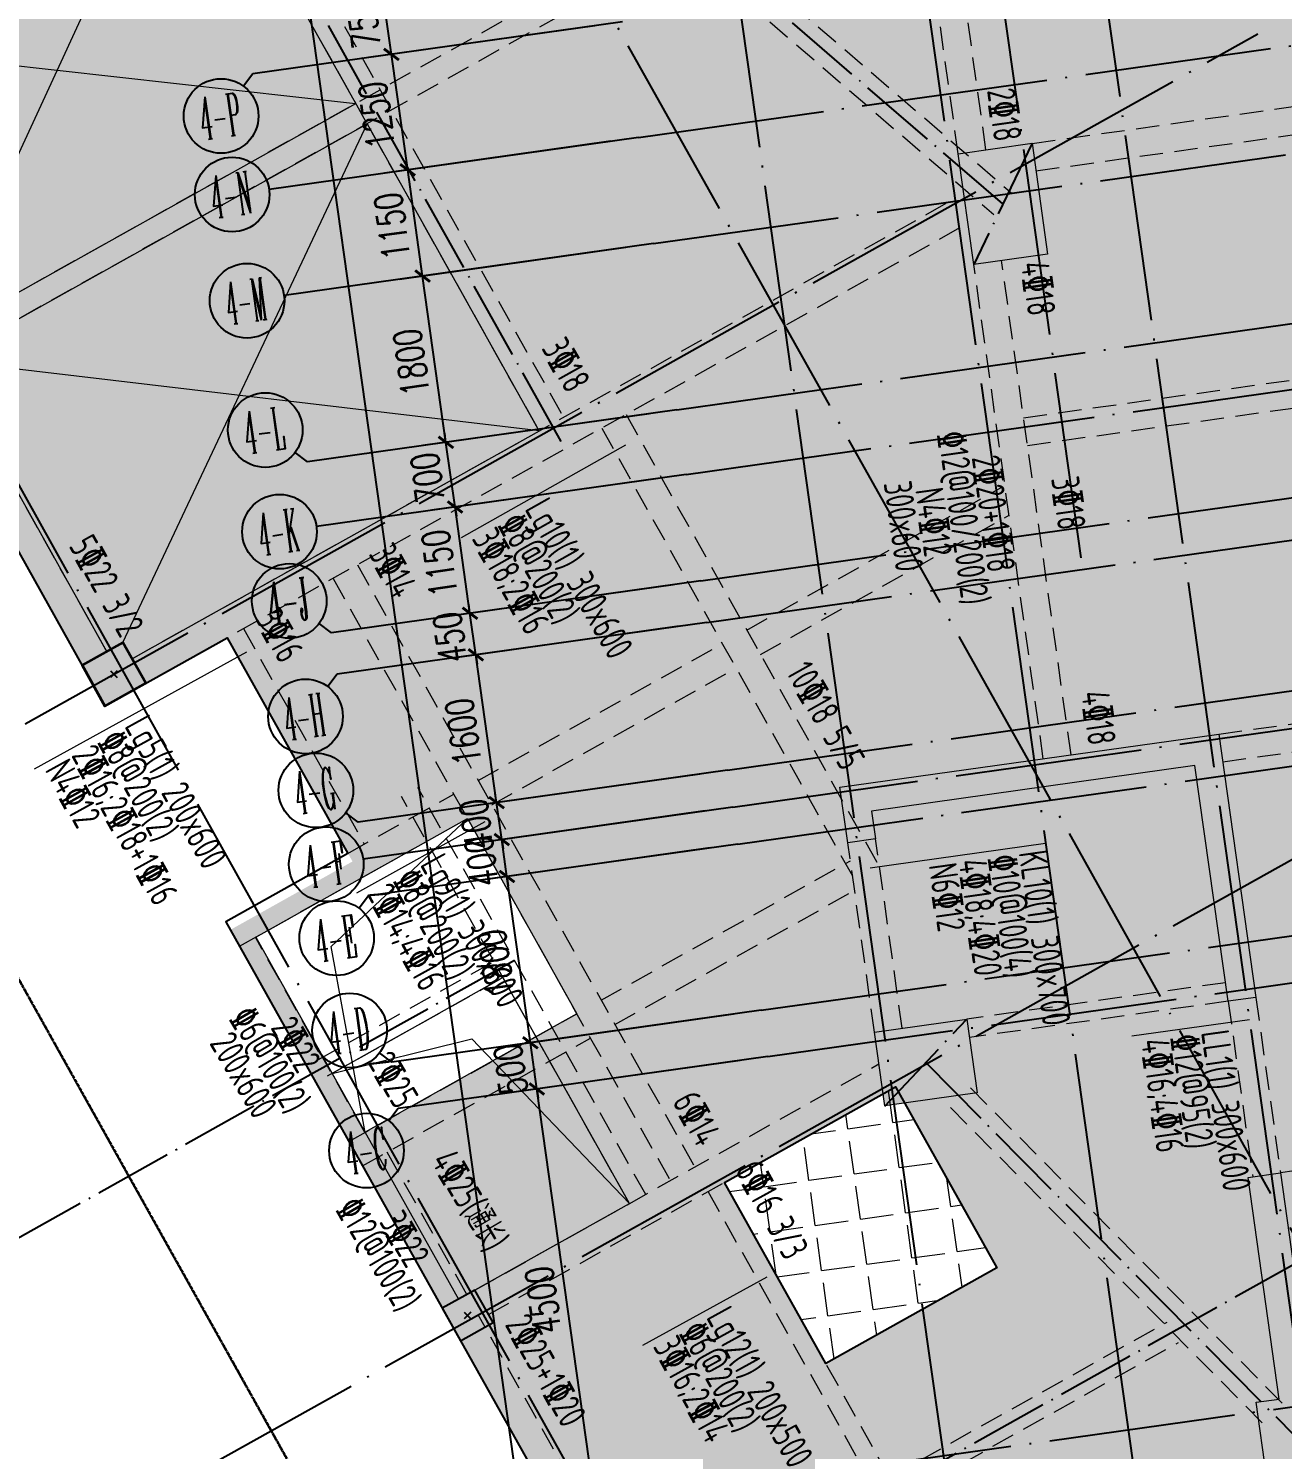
# Model space of a CAD drawing. Header units: millimetres. Extents: x 1089227 to 13101469, y 618865 to 10240562.
# Drawn here: x 3701960 to 3715404, y 4804602 to 4819837 of the extents above; entities that cross this region are included whole.
import ezdxf
from ezdxf.enums import TextEntityAlignment as Align

# ---------------------------------------------------------------- set-up
doc = ezdxf.new("R2010")
doc.units = ezdxf.units.MM
doc.header["$LTSCALE"] = 1000
doc.header["$PDMODE"] = 3
doc.header["$PDSIZE"] = 200
for name, pattern in [('A09-G-CTRL-用地红线+建筑退线_设计区$0$Controlline1', [12.8, 8, -1.6, 1.6, -1.6]), ('DOTE', [2.42, 2, -0.2, 0.02, -0.2]), ('GB_DASHDOT3', [1.0675, 0.84, -0.105, 0.0175, -0.105]), ('HIDDEN', [0.375, 0.25, -0.125])]:
    doc.linetypes.add(name, pattern=pattern)
doc.layers.get('0').update_dxf_attribs({"linetype": 'CONTINUOUS'})
doc.layers.get('Defpoints').update_dxf_attribs({"linetype": 'CONTINUOUS'})
for name, color, linetype, lineweight in [('A09-G-CTRL-用地红线+建筑退线_设计区$0$Z-REDL-CTRL(建筑控制线)', 40, 'CONTINUOUS', 35), ('S-BEAM-DASH', 4, 'HIDDEN', 0), ('S-BEAM-SE-DASH', 3, 'HIDDEN', 0), ('S-COLU', 30, 'CONTINUOUS', 0), ('S-HOLE', 11, 'CONTINUOUS', 0), ('S-SLAB-HATCH', 73, 'CONTINUOUS', 0), ('S-WALL', 31, 'CONTINUOUS', 0), ('梁原位标注', 7, 'CONTINUOUS', 18), ('梁名称编号', 2, 'CONTINUOUS', 18), ('梁标注引线', 2, 'CONTINUOUS', 18), ('梁集中标注', 2, 'CONTINUOUS', 18)]:
    doc.layers.add(name, color=color, linetype=linetype, lineweight=lineweight)
for name, color, linetype in [('AXIS', 3, 'CONTINUOUS'), ('AXIS_TEXT', 7, 'CONTINUOUS'), ('C-H', 8, 'CONTINUOUS'), ('DOTE', 1, 'DOTE'), ('S-COLU-BEAM', 240, 'CONTINUOUS'), ('S-GRID-DE', 11, 'GB_DASHDOT3'), ('单形心', 4, 'CONTINUOUS'), ('辅助', 7, 'CONTINUOUS'), ('降板范围', 7, 'CONTINUOUS')]:
    doc.layers.add(name, color=color, linetype=linetype)
doc.styles.add('_TCH_AXIS', font='COMPLEX', dxfattribs={"bigfont": 'AllInOneBig.shx'})
doc.styles.add('_TCH_DIM_T3', font='SIMPLEX', dxfattribs={"width": 0.705882, "bigfont": 'AllInOneBig.shx'})
doc.styles.add('COMPLEX', font='COMPLEX', dxfattribs={"bigfont": 'AllInOneBig.shx'})
doc.styles.add('Style 1', font='yjkeng.shx', dxfattribs={"width": 0.7, "height": 300, "bigfont": 'yjkchn.shx'})
doc.dimstyles.new('_TCH_ARCH-100', dxfattribs={"dimscale": 100, "dimtxt": 2.975, "dimasz": 1, "dimexe": 2.5, "dimexo": 3, "dimgap": 1, "dimtad": 1, "dimdec": 0, "dimzin": 0, "dimdsep": 46, "dimtxsty": '_TCH_DIM_T3', "dimblk": 'ARCHTICK', "dimcen": 0.09, "dimclrt": 7, "dimazin": 2, "dimtfac": 1, "dimtdec": 0, "dimtix": 1, "dimtmove": 2, "dimatfit": 3, "dimfxl": 0, "dimtolj": 1, "dimtzin": 0, "dimarcsym": 0})

# ---------------------------------------------------------------- blocks, each defined once
blk = doc.blocks.new('0323最综用地红线')
at = {"layer": 'A09-G-CTRL-用地红线+建筑退线_设计区$0$Z-REDL-CTRL(建筑控制线)', "linetype": 'A09-G-CTRL-用地红线+建筑退线_设计区$0$Controlline1', "ltscale": 0.0005, "flags": 128}
blk.add_lwpolyline([(8299567, 3686108), (8326626, 3675265), (8336400, 3687495), (8338983, 3690878), (8341712, 3688883), (8341724, 3688834), (8348492, 3681996), (8336495, 3657264), (8335815, 3655857), (8334921, 3653765), (8334408, 3652495), (8333554, 3650188), (8332762, 3647815), (8332296, 3646270), (8331866, 3644682), (8331460, 3643007), (8331063, 3641145), (8330737, 3639422), (8330293, 3636480), (8330017, 3634043), (8329761, 3630317), (8329732, 3627942), (8329763, 3625708), (8329928, 3622644), (8330113, 3620704), (8330325, 3618642), (8330653, 3615645), (8331572, 3606971), (8333151, 3600656), (8334420, 3595620), (8335099, 3592902), (8332162, 3588340), (8329462, 3587873), (8325135, 3587049), (8322510, 3586515), (8319525, 3585891), (8317926, 3585544), (8316578, 3585249), (8315535, 3585011), (8313300, 3584499), (8310791, 3583894), (8309251, 3583537), (8305740, 3582637), (8303918, 3582156), (8302104, 3581668), (8299703, 3581012), (8297227, 3580315), (8295056, 3579682), (8292998, 3579074), (8290643, 3578358), (8288572, 3577710), (8287591, 3577398), (8286161, 3576940), (8284503, 3576401), (8282624, 3575767), (8281086, 3575247), (8278146, 3574222), (8273894, 3572680), (8272471, 3572149), (8271089, 3571640), (8267888, 3570407), (8264331, 3569000), (8260702, 3567515), (8258549, 3566609), (8254947, 3565066), (8252185, 3563832), (8250834, 3563232), (8249176, 3562470), (8247994, 3561930), (8245505, 3560754), (8242980, 3559544), (8239801, 3558013), (8237959, 3557076), (8235838, 3555996), (8233384, 3554698), (8228450, 3552051), (8226178, 3550787), (8222141, 3548504), (8215629, 3544667), (8213710, 3543497), (8193657, 3531175), (8180322, 3522990), (8166408, 3514440), (8156991, 3508658), (8151138, 3505062), (8142685, 3507267), (8121171, 3545747), (8120724, 3546549), (8120233, 3547383), (8119272, 3548967), (8118108, 3550752), (8117067, 3552244), (8115806, 3553970), (8115672, 3554140), (8146431, 3575790), (8162146, 3587599), (8162295, 3588125), (8199863, 3615253), (8204215, 3618404), (8231584, 3638167), (8260590, 3655826), (8295376, 3680010)], close=True, dxfattribs=at)
blk = doc.blocks.new('_AXISO')
blk.add_circle((0, 0), 0.5)
at = {"layer": 'AXIS_TEXT', "style": 'COMPLEX', "width": 1.041667}
blk.add_attdef('A', text='', height=0.56, dxfattribs=at).set_placement((-0.25, -0.28), (0.25, -0.28), align=Align.FIT)
blk = doc.blocks.new('_ArchTick')
at = {"color": 0, "linetype": 'ByBlock', "const_width": 0.3}
blk.add_lwpolyline([(-0.71, -0.71), (0.71, 0.71)], dxfattribs=at)
blk = doc.blocks.new('*D45')
at = {"layer": 'AXIS', "color": 0, "lineweight": -2, "transparency": 16777216}
for p, q in [((-1568, 35500), (-4818, 35500)), ((-4568, -1000), (-4568, 35500)), ((-1568, -1000), (-4818, -1000))]:
    blk.add_line(p, q, dxfattribs=at)
at = {"layer": 'Defpoints', "color": 0, "transparency": 16777216}
for p in [(-4568, 35500), (-1268, 35500), (-1268, -1000)]:
    blk.add_point(p, dxfattribs=at)
at = {"layer": 'AXIS', "color": 0, "linetype": 'ByBlock', "lineweight": -2, "transparency": 16777216, "xscale": 100, "yscale": 100, "zscale": 100}
for p, rotation in [((-4568, 35500), 90), ((-4568, -1000), 270)]:
    blk.add_blockref('_ArchTick', p, dxfattribs=dict(at, rotation=rotation))
at = {"layer": 'AXIS', "color": 7, "transparency": 16777216, "insert": (-4817, 17250), "char_height": 297.5, "attachment_point": 5, "rotation": 90, "style": '_TCH_DIM_T3'}
blk.add_mtext('\\A1;36500', dxfattribs=at)
blk = doc.blocks.new('*D47')
at = {"layer": 'AXIS', "color": 0, "lineweight": -2, "transparency": 16777216}
for p, q in [((-1568, 4500), (-4018, 4500)), ((-3768, 0), (-3768, 4500)), ((-1568, 0), (-4018, 0))]:
    blk.add_line(p, q, dxfattribs=at)
at = {"layer": 'Defpoints', "color": 0, "transparency": 16777216}
for p in [(-3768, 4500), (-1268, 4500), (-1268, 0)]:
    blk.add_point(p, dxfattribs=at)
at = {"layer": 'AXIS', "color": 0, "linetype": 'ByBlock', "lineweight": -2, "transparency": 16777216, "xscale": 100, "yscale": 100, "zscale": 100}
for p, rotation in [((-3768, 4500), 90), ((-3768, 0), 270)]:
    blk.add_blockref('_ArchTick', p, dxfattribs=dict(at, rotation=rotation))
at = {"layer": 'AXIS', "color": 7, "transparency": 16777216, "insert": (-4017, 2250), "char_height": 297.5, "attachment_point": 5, "rotation": 90, "style": '_TCH_DIM_T3'}
blk.add_mtext('\\A1;4500', dxfattribs=at)
blk = doc.blocks.new('*D48')
at = {"layer": 'AXIS', "color": 0, "lineweight": -2, "transparency": 16777216}
for p, q in [((-3768, 5000), (-3768, 5100)), ((-1568, 5000), (-4018, 5000)), ((-3768, 4500), (-3768, 5000)), ((-1568, 4500), (-4018, 4500)), ((-3768, 4500), (-3768, 4400))]:
    blk.add_line(p, q, dxfattribs=at)
at = {"layer": 'Defpoints', "color": 0, "transparency": 16777216}
for p in [(-3768, 5000), (-1268, 5000), (-1268, 4500)]:
    blk.add_point(p, dxfattribs=at)
at = {"layer": 'AXIS', "color": 0, "linetype": 'ByBlock', "lineweight": -2, "transparency": 16777216, "xscale": 100, "yscale": 100, "zscale": 100}
for p, rotation in [((-3768, 5000), 270), ((-3768, 4500), 90)]:
    blk.add_blockref('_ArchTick', p, dxfattribs=dict(at, rotation=rotation))
at = {"layer": 'AXIS', "color": 7, "transparency": 16777216, "insert": (-4017, 4750), "char_height": 297.5, "attachment_point": 5, "rotation": 90, "style": '_TCH_DIM_T3'}
blk.add_mtext('\\A1;500', dxfattribs=at)
blk = doc.blocks.new('*D49')
at = {"layer": 'AXIS', "color": 0, "lineweight": -2, "transparency": 16777216}
for p, q in [((-1568, 6800), (-4018, 6800)), ((-3768, 5000), (-3768, 6800)), ((-1568, 5000), (-4018, 5000))]:
    blk.add_line(p, q, dxfattribs=at)
at = {"layer": 'Defpoints', "color": 0, "transparency": 16777216}
for p in [(-3768, 6800), (-1268, 6800), (-1268, 5000)]:
    blk.add_point(p, dxfattribs=at)
at = {"layer": 'AXIS', "color": 0, "linetype": 'ByBlock', "lineweight": -2, "transparency": 16777216, "xscale": 100, "yscale": 100, "zscale": 100}
for p, rotation in [((-3768, 6800), 90), ((-3768, 5000), 270)]:
    blk.add_blockref('_ArchTick', p, dxfattribs=dict(at, rotation=rotation))
at = {"layer": 'AXIS', "color": 7, "transparency": 16777216, "insert": (-4017, 5900), "char_height": 297.5, "attachment_point": 5, "rotation": 90, "style": '_TCH_DIM_T3'}
blk.add_mtext('\\A1;1800', dxfattribs=at)
blk = doc.blocks.new('*D50')
at = {"layer": 'AXIS', "color": 0, "lineweight": -2, "transparency": 16777216}
for p, q in [((-1568, 7200), (-4018, 7200)), ((-3768, 7200), (-3768, 7300)), ((-3768, 6800), (-3768, 7200)), ((-1568, 6800), (-4018, 6800)), ((-3768, 6800), (-3768, 6700))]:
    blk.add_line(p, q, dxfattribs=at)
at = {"layer": 'Defpoints', "color": 0, "transparency": 16777216}
for p in [(-3768, 7200), (-1268, 7200), (-1268, 6800)]:
    blk.add_point(p, dxfattribs=at)
at = {"layer": 'AXIS', "color": 0, "linetype": 'ByBlock', "lineweight": -2, "transparency": 16777216, "xscale": 100, "yscale": 100, "zscale": 100}
for p, rotation in [((-3768, 7200), 270), ((-3768, 6800), 90)]:
    blk.add_blockref('_ArchTick', p, dxfattribs=dict(at, rotation=rotation))
at = {"layer": 'AXIS', "color": 7, "transparency": 16777216, "insert": (-4017, 7000), "char_height": 297.5, "attachment_point": 5, "rotation": 90, "style": '_TCH_DIM_T3'}
blk.add_mtext('\\A1;400', dxfattribs=at)
blk = doc.blocks.new('*D51')
at = {"layer": 'AXIS', "color": 0, "lineweight": -2, "transparency": 16777216}
for p, q in [((-3768, 7600), (-3768, 7700)), ((-1568, 7600), (-4018, 7600)), ((-3768, 7200), (-3768, 7600)), ((-1568, 7200), (-4018, 7200)), ((-3768, 7200), (-3768, 7100))]:
    blk.add_line(p, q, dxfattribs=at)
at = {"layer": 'Defpoints', "color": 0, "transparency": 16777216}
for p in [(-3768, 7600), (-1268, 7600), (-1268, 7200)]:
    blk.add_point(p, dxfattribs=at)
at = {"layer": 'AXIS', "color": 0, "linetype": 'ByBlock', "lineweight": -2, "transparency": 16777216, "xscale": 100, "yscale": 100, "zscale": 100}
for p, rotation in [((-3768, 7600), 270), ((-3768, 7200), 90)]:
    blk.add_blockref('_ArchTick', p, dxfattribs=dict(at, rotation=rotation))
at = {"layer": 'AXIS', "color": 7, "transparency": 16777216, "insert": (-4017, 7400), "char_height": 297.5, "attachment_point": 5, "rotation": 90, "style": '_TCH_DIM_T3'}
blk.add_mtext('\\A1;400', dxfattribs=at)
blk = doc.blocks.new('*D52')
at = {"layer": 'AXIS', "color": 0, "lineweight": -2, "transparency": 16777216}
for p, q in [((-1568, 9200), (-4018, 9200)), ((-3768, 7600), (-3768, 9200)), ((-1568, 7600), (-4018, 7600))]:
    blk.add_line(p, q, dxfattribs=at)
at = {"layer": 'Defpoints', "color": 0, "transparency": 16777216}
for p in [(-3768, 9200), (-1268, 9200), (-1268, 7600)]:
    blk.add_point(p, dxfattribs=at)
at = {"layer": 'AXIS', "color": 0, "linetype": 'ByBlock', "lineweight": -2, "transparency": 16777216, "xscale": 100, "yscale": 100, "zscale": 100}
for p, rotation in [((-3768, 9200), 90), ((-3768, 7600), 270)]:
    blk.add_blockref('_ArchTick', p, dxfattribs=dict(at, rotation=rotation))
at = {"layer": 'AXIS', "color": 7, "transparency": 16777216, "insert": (-4017, 8400), "char_height": 297.5, "attachment_point": 5, "rotation": 90, "style": '_TCH_DIM_T3'}
blk.add_mtext('\\A1;1600', dxfattribs=at)
blk = doc.blocks.new('*D53')
at = {"layer": 'AXIS', "color": 0, "lineweight": -2, "transparency": 16777216}
for p, q in [((-1568, 9650), (-4018, 9650)), ((-3768, 9650), (-3768, 9750)), ((-3768, 9200), (-3768, 9650)), ((-1568, 9200), (-4018, 9200)), ((-3768, 9200), (-3768, 9100))]:
    blk.add_line(p, q, dxfattribs=at)
at = {"layer": 'Defpoints', "color": 0, "transparency": 16777216}
for p in [(-3768, 9650), (-1268, 9650), (-1268, 9200)]:
    blk.add_point(p, dxfattribs=at)
at = {"layer": 'AXIS', "color": 0, "linetype": 'ByBlock', "lineweight": -2, "transparency": 16777216, "xscale": 100, "yscale": 100, "zscale": 100}
for p, rotation in [((-3768, 9650), 270), ((-3768, 9200), 90)]:
    blk.add_blockref('_ArchTick', p, dxfattribs=dict(at, rotation=rotation))
at = {"layer": 'AXIS', "color": 7, "transparency": 16777216, "insert": (-4017, 9425), "char_height": 297.5, "attachment_point": 5, "rotation": 90, "style": '_TCH_DIM_T3'}
blk.add_mtext('\\A1;450', dxfattribs=at)
blk = doc.blocks.new('*D54')
at = {"layer": 'AXIS', "color": 0, "lineweight": -2, "transparency": 16777216}
for p, q in [((-1568, 10800), (-4018, 10800)), ((-3768, 9650), (-3768, 10800)), ((-1568, 9650), (-4018, 9650))]:
    blk.add_line(p, q, dxfattribs=at)
at = {"layer": 'Defpoints', "color": 0, "transparency": 16777216}
for p in [(-3768, 10800), (-1268, 10800), (-1268, 9650)]:
    blk.add_point(p, dxfattribs=at)
at = {"layer": 'AXIS', "color": 0, "linetype": 'ByBlock', "lineweight": -2, "transparency": 16777216, "xscale": 100, "yscale": 100, "zscale": 100}
for p, rotation in [((-3768, 10800), 90), ((-3768, 9650), 270)]:
    blk.add_blockref('_ArchTick', p, dxfattribs=dict(at, rotation=rotation))
at = {"layer": 'AXIS', "color": 7, "transparency": 16777216, "insert": (-4017, 10225), "char_height": 297.5, "attachment_point": 5, "rotation": 90, "style": '_TCH_DIM_T3'}
blk.add_mtext('\\A1;1150', dxfattribs=at)
blk = doc.blocks.new('*D55')
at = {"layer": 'AXIS', "color": 0, "lineweight": -2, "transparency": 16777216}
for p, q in [((-3768, 11500), (-3768, 11600)), ((-1568, 11500), (-4018, 11500)), ((-3768, 10800), (-3768, 11500)), ((-1568, 10800), (-4018, 10800)), ((-3768, 10800), (-3768, 10700))]:
    blk.add_line(p, q, dxfattribs=at)
at = {"layer": 'Defpoints', "color": 0, "transparency": 16777216}
for p in [(-3768, 11500), (-1268, 11500), (-1268, 10800)]:
    blk.add_point(p, dxfattribs=at)
at = {"layer": 'AXIS', "color": 0, "linetype": 'ByBlock', "lineweight": -2, "transparency": 16777216, "xscale": 100, "yscale": 100, "zscale": 100}
for p, rotation in [((-3768, 11500), 270), ((-3768, 10800), 90)]:
    blk.add_blockref('_ArchTick', p, dxfattribs=dict(at, rotation=rotation))
at = {"layer": 'AXIS', "color": 7, "transparency": 16777216, "insert": (-4017, 11150), "char_height": 297.5, "attachment_point": 5, "rotation": 90, "style": '_TCH_DIM_T3'}
blk.add_mtext('\\A1;700', dxfattribs=at)
blk = doc.blocks.new('*D56')
at = {"layer": 'AXIS', "color": 0, "lineweight": -2, "transparency": 16777216}
for p, q in [((-1568, 13300), (-4018, 13300)), ((-3768, 11500), (-3768, 13300)), ((-1568, 11500), (-4018, 11500))]:
    blk.add_line(p, q, dxfattribs=at)
at = {"layer": 'Defpoints', "color": 0, "transparency": 16777216}
for p in [(-3768, 13300), (-1268, 13300), (-1268, 11500)]:
    blk.add_point(p, dxfattribs=at)
at = {"layer": 'AXIS', "color": 0, "linetype": 'ByBlock', "lineweight": -2, "transparency": 16777216, "xscale": 100, "yscale": 100, "zscale": 100}
for p, rotation in [((-3768, 13300), 90), ((-3768, 11500), 270)]:
    blk.add_blockref('_ArchTick', p, dxfattribs=dict(at, rotation=rotation))
at = {"layer": 'AXIS', "color": 7, "transparency": 16777216, "insert": (-4017, 12400), "char_height": 297.5, "attachment_point": 5, "rotation": 90, "style": '_TCH_DIM_T3'}
blk.add_mtext('\\A1;1800', dxfattribs=at)
blk = doc.blocks.new('*D57')
at = {"layer": 'AXIS', "color": 0, "lineweight": -2, "transparency": 16777216}
for p, q in [((-1568, 14450), (-4018, 14450)), ((-3768, 13300), (-3768, 14450)), ((-1568, 13300), (-4018, 13300))]:
    blk.add_line(p, q, dxfattribs=at)
at = {"layer": 'Defpoints', "color": 0, "transparency": 16777216}
for p in [(-3768, 14450), (-1268, 14450), (-1268, 13300)]:
    blk.add_point(p, dxfattribs=at)
at = {"layer": 'AXIS', "color": 0, "linetype": 'ByBlock', "lineweight": -2, "transparency": 16777216, "xscale": 100, "yscale": 100, "zscale": 100}
for p, rotation in [((-3768, 14450), 90), ((-3768, 13300), 270)]:
    blk.add_blockref('_ArchTick', p, dxfattribs=dict(at, rotation=rotation))
at = {"layer": 'AXIS', "color": 7, "transparency": 16777216, "insert": (-4017, 13875), "char_height": 297.5, "attachment_point": 5, "rotation": 90, "style": '_TCH_DIM_T3'}
blk.add_mtext('\\A1;1150', dxfattribs=at)
blk = doc.blocks.new('*D58')
at = {"layer": 'AXIS', "color": 0, "lineweight": -2, "transparency": 16777216}
for p, q in [((-1568, 15700), (-4018, 15700)), ((-3768, 14450), (-3768, 15700)), ((-1568, 14450), (-4018, 14450))]:
    blk.add_line(p, q, dxfattribs=at)
at = {"layer": 'Defpoints', "color": 0, "transparency": 16777216}
for p in [(-3768, 15700), (-1268, 15700), (-1268, 14450)]:
    blk.add_point(p, dxfattribs=at)
at = {"layer": 'AXIS', "color": 0, "linetype": 'ByBlock', "lineweight": -2, "transparency": 16777216, "xscale": 100, "yscale": 100, "zscale": 100}
for p, rotation in [((-3768, 15700), 90), ((-3768, 14450), 270)]:
    blk.add_blockref('_ArchTick', p, dxfattribs=dict(at, rotation=rotation))
at = {"layer": 'AXIS', "color": 7, "transparency": 16777216, "insert": (-4017, 15075), "char_height": 297.5, "attachment_point": 5, "rotation": 90, "style": '_TCH_DIM_T3'}
blk.add_mtext('\\A1;1250', dxfattribs=at)
blk = doc.blocks.new('*D59')
at = {"layer": 'AXIS', "color": 0, "lineweight": -2, "transparency": 16777216}
for p, q in [((-1568, 16450), (-4018, 16450)), ((-3768, 15700), (-3768, 16450)), ((-1568, 15700), (-4018, 15700))]:
    blk.add_line(p, q, dxfattribs=at)
at = {"layer": 'Defpoints', "color": 0, "transparency": 16777216}
for p in [(-3768, 16450), (-1268, 16450), (-1268, 15700)]:
    blk.add_point(p, dxfattribs=at)
at = {"layer": 'AXIS', "color": 0, "linetype": 'ByBlock', "lineweight": -2, "transparency": 16777216, "xscale": 100, "yscale": 100, "zscale": 100}
for p, rotation in [((-3768, 16450), 90), ((-3768, 15700), 270)]:
    blk.add_blockref('_ArchTick', p, dxfattribs=dict(at, rotation=rotation))
at = {"layer": 'AXIS', "color": 7, "transparency": 16777216, "insert": (-4017, 16075), "char_height": 297.5, "attachment_point": 5, "rotation": 90, "style": '_TCH_DIM_T3'}
blk.add_mtext('\\A1;750', dxfattribs=at)
blk = doc.blocks.new('裙房轴网260428')
at = {"layer": 'DOTE', "color": 16, "linetype": 'DOTE'}
for p, q in [((-209975.5, 19777.9), (-170146.2, -51357.7)), ((-216955.8, 15869.5), (-177126.5, -55266.1)), ((-208584.6, -16378), (-189037.2, -5433.3)), ((-204725.1, -23271), (-185177.7, -12326.4))]:
    blk.add_line(p, q, dxfattribs=at)
blk = doc.blocks.new('QZ-TL-0808')
at = {"layer": 'C-H'}
for points in [[(-152316, -102482), (-151524, -102370), (-151357, -103559), (-152149, -103670)], [(-153499, -109868), (-153583, -109274), (-149523, -108703), (-149126, -111526), (-149423, -111567), (-149778, -109042), (-153244, -109529), (-153202, -109826)], [(-153214, -111898), (-152224, -111759), (-152112, -112551), (-153103, -112690)], [(-149011, -116660), (-149122, -115867), (-148874, -115833), (-149208, -113456), (-148862, -113407), (-148416, -116576)]]:
    blk.add_hatch(color=256, dxfattribs=at).paths.add_polyline_path(points)
at = {"layer": 'S-WALL'}
for points in [[(-152316, -102482), (-151524, -102370), (-151357, -103559), (-152149, -103670)], [(-153214, -111898), (-152224, -111759), (-152112, -112551), (-153103, -112690)]]:
    blk.add_lwpolyline(points, close=True, dxfattribs=at)
for points in [[(-153499, -109868), (-153583, -109274), (-149523, -108703), (-149126, -111526), (-149423, -111567), (-149778, -109042), (-153244, -109529), (-153202, -109826), (-153499, -109868)], [(-149011, -116660), (-149122, -115867), (-148874, -115833), (-149208, -113456), (-148862, -113407), (-148416, -116576), (-149011, -116660)]]:
    blk.add_lwpolyline(points, dxfattribs=at)
blk = doc.blocks.new('BANWANG_XINGXIN')
at = {"color": 0}
for points in [[(0.71, 0.71), (-0.71, -0.71)], [(-0.71, 0.71), (0.71, -0.71)]]:
    blk.add_lwpolyline(points, dxfattribs=at)
blk = doc.blocks.new('1F柱网-0808')
at = {"layer": 'S-COLU', "lineweight": 35}
blk.add_lwpolyline([(-16390, 40735), (-16826, 40491), (-16582, 40054), (-16145, 40299)], close=True, dxfattribs=at)
at = {"layer": 'S-COLU-BEAM'}
blk.add_lwpolyline([(-12618, 33793), (-12967, 33598), (-12771, 33249), (-12422, 33444)], close=True, dxfattribs=at)
blk.add_blockref('QZ-TL-0808', (144880, 148457))
at = {"layer": '单形心', "xscale": 50, "yscale": 50, "zscale": 50}
for p in [(-16486, 40395), (-12694, 33521)]:
    blk.add_blockref('BANWANG_XINGXIN', p, dxfattribs=at)
blk = doc.blocks.new('2FJGBZ')
at = {"layer": 'C-H'}
h = blk.add_hatch(color=256, dxfattribs=at)
h.dxf.hatch_style = 1
h.paths.add_polyline_path([(-16825, 40492), (-16389, 40734), (-16143, 40299), (-16582, 40054)])
h = blk.add_hatch(color=256, dxfattribs=at)
h.dxf.hatch_style = 1
h.paths.add_polyline_path([(-12965, 33598), (-12617, 33792), (-12420, 33445), (-12770, 33249)])
at = {"layer": 'S-SLAB-HATCH'}
h = blk.add_hatch(dxfattribs=at)
h.set_pattern_fill('松散材料', color=256, scale=200, angle=8)
h.set_pattern_definition([(8.0000004, (-5457252.86, 1932872.46), (133.485347, 397.445483), [0, -375])])
h.paths.add_polyline_path([(-9941, 34947), (-8108, 35973), (-7021, 34031), (-8854, 33005)], flags=16)
h.paths.add_polyline_path([(-5324, 26702), (-3492, 27727), (-2393, 25764), (-4225, 24738)], flags=16)
h.paths.add_polyline_path([(-593, 32496), (-676, 33091), (-924, 33056), (-1230, 35235), (701, 35506), (1091, 32733)], flags=16)
h.paths.add_polyline_path([(9248, 37919), (14299, 38629), (14772, 35262), (9722, 34554)], flags=16)
h.paths.add_polyline_path([(-685, 57224), (-2616, 56953), (-2950, 59330), (-1019, 59601)], flags=17)
h.paths.add_polyline_path([(-1646, 64057), (-2933, 63876), (-3114, 65163), (-1827, 65344)], flags=16)
h.paths.add_polyline_path([(-24126, 53937), (-21332, 55501), (-20160, 53408), (-22952, 51844)], flags=16)
edge = h.paths.add_edge_path()
edge.add_line((8274, 69995), (8191, 70590))
edge.add_line((8191, 70590), (3804, 69973))
edge.add_line((3804, 69973), (2121, 81951))
edge.add_line((2121, 81951), (-4347, 81042))
edge.add_line((-4347, 81042), (-6158, 83583))
edge.add_line((-6158, 83583), (-29732, 67073))
edge.add_line((-29732, 67073), (-29727, 67065))
edge.add_arc((-27730, 64687), 3105, 130.0192, 209.2114)
edge.add_line((-30440, 63171), (-28906, 60430))
edge.add_line((-28906, 60430), (-28209, 60820))
edge.add_line((-28209, 60820), (-23030, 51571))
edge.add_line((-23030, 51571), (-21720, 52305))
edge.add_line((-21720, 52305), (-19375, 48117))
edge.add_line((-19375, 48117), (-20683, 47384))
edge.add_line((-20683, 47384), (-16580, 40054))
edge.add_line((-16580, 40054), (-15271, 40787))
edge.add_line((-15271, 40787), (-13928, 38388))
edge.add_line((-13928, 38388), (-15237, 37655))
edge.add_line((-15237, 37655), (-7004, 22953))
edge.add_line((-7004, 22953), (-2295, 25590))
edge.add_line((-2295, 25590), (192, 21150))
edge.add_line((192, 21150), (9708, 26465))
edge.add_line((9708, 26465), (9462, 26902))
edge.add_line((9462, 26902), (13922, 29398))
edge.add_line((13922, 29398), (14261, 29587))
edge.add_line((14261, 29587), (12238, 32884))
edge.add_line((12238, 32884), (12186, 33190))
edge.add_line((12186, 33190), (11986, 34618))
edge.add_line((11986, 34618), (14806, 35014))
edge.add_line((14806, 35014), (14841, 34766))
edge.add_line((14841, 34766), (15435, 34850))
edge.add_line((15435, 34850), (15296, 35840))
edge.add_line((15296, 35840), (15049, 35805))
edge.add_line((15049, 35805), (14786, 37687))
edge.add_line((14786, 37687), (14735, 37681))
edge.add_line((14735, 37681), (14054, 42533))
edge.add_line((14054, 42533), (15292, 42708))
edge.add_line((15292, 42708), (15390, 42014))
edge.add_line((15390, 42014), (15786, 42070))
edge.add_line((15786, 42070), (15647, 43059))
edge.add_line((15647, 43059), (14012, 42829))
edge.add_line((14012, 42829), (13886, 43721))
edge.add_line((13886, 43721), (13985, 43736))
edge.add_line((13985, 43736), (13889, 44429))
edge.add_line((13889, 44429), (5471, 43245))
edge.add_line((5471, 43245), (5422, 43593))
edge.add_line((5422, 43593), (2748, 43216))
edge.add_line((2748, 43216), (1399, 52821))
edge.add_line((1399, 52821), (1744, 52870))
edge.add_line((1744, 52870), (1737, 52919))
edge.add_line((1737, 52919), (2332, 53003))
edge.add_line((2332, 53003), (2338, 52953))
edge.add_line((2338, 52953), (3676, 53141))
edge.add_line((3676, 53141), (3627, 53490))
edge.add_line((3627, 53490), (2735, 53363))
edge.add_line((2735, 53363), (2179, 57324))
edge.add_line((2179, 57324), (-346, 56969))
edge.add_line((-346, 56969), (-388, 57266))
edge.add_line((-388, 57266), (-685, 57224))
edge.add_line((-685, 57224), (-1450, 62671))
edge.add_line((-1450, 62671), (-1154, 62713))
edge.add_line((-1154, 62713), (-1975, 68555))
edge.add_line((-1975, 68555), (8274, 69995))
h.paths.add_polyline_path([(-14963, 37579), (-12696, 38848), (-11523, 36754), (-13791, 35485)], flags=16)
h = blk.add_hatch(dxfattribs=at)
h.set_pattern_fill('ANGLE', color=256, scale=70, angle=8)
h.set_pattern_definition([(8.0000004, (-7272583.1, -5076572.44), (-68.04869, 484.191572), [355.6, -133.35]), (98.0000004, (-7272583.1, -5076572.44), (-484.191572, -68.04869), [355.6, -133.35])])
h.paths.add_polyline_path([(-9941, 34947), (-8108, 35973), (-7021, 34031), (-8854, 33005)])
at = {"layer": 'S-BEAM-DASH'}
for p, q in [((-13200, 51005), (-6858, 45550)), ((-13435, 50811), (-7053, 45323)), ((-15478, 49956), (-11667, 43149)), ((-15739, 49809), (-11928, 43002)), ((-18431, 43975), (-10583, 48369)), ((-10397, 48187), (-18309, 43757)), ((-7435, 45975), (-7741, 48154)), ((-7138, 46017), (-7444, 48196)), ((-16580, 40054), (-20685, 47384)), ((-20178, 47095), (-16563, 40638)), ((-6643, 46086), (-2383, 46686)), ((-6602, 45791), (-2342, 46389)), ((-16291, 40562), (-7477, 45492)), ((-16144, 40300), (-7331, 45231)), ((-6226, 39531), (-6971, 44829)), ((-6523, 39489), (-7268, 44787)), ((-6734, 43145), (-2378, 43758)), ((-6692, 42848), (-2334, 43461)), ((-10996, 43180), (-8306, 38377)), ((-11257, 43034), (-8568, 38231)), ((-9701, 40869), (-6969, 42399)), ((-9555, 40607), (-6890, 42099)), ((-13876, 41569), (-10260, 35112)), ((-14137, 41423), (-10522, 34965)), ((-15097, 40885), (-13802, 38573)), ((-15271, 40787), (-13977, 38475)), ((-12581, 39257), (-9963, 40722)), ((-12434, 38995), (-9817, 40461)), ((-4642, 39753), (-2265, 40087)), ((-4600, 39456), (-2223, 39790)), ((-15286, 37742), (-12842, 39110)), ((-15139, 37480), (-12696, 38848)), ((-8333, 36559), (-8618, 38589)), ((-8036, 36600), (-8321, 38630)), ((-11262, 36901), (-8591, 38396)), ((-11115, 36639), (-8513, 38096)), ((-7249, 23390), (-15237, 37655)), ((-13796, 35482), (-14969, 37576)), ((-4569, 37088), (-7343, 36698)), ((-4541, 36890), (-7315, 36500)), ((-4541, 36890), (-4278, 35008)), ((-4244, 36931), (-3981, 35050)), ((-13966, 35386), (-11523, 36754)), ((-13820, 35125), (-11377, 36493)), ((-12617, 33792), (-8286, 36217)), ((-3964, 32582), (-7325, 35983)), ((-12471, 33530), (-8223, 35909)), ((-4178, 32371), (-7539, 35772)), ((-1605, 35384), (-3980, 35050)), ((-12701, 33744), (-13557, 35272)), ((-8170, 31785), (-9941, 34947)), ((-8345, 31687), (-10115, 34849)), ((-8842, 26853), (-12580, 33528)), ((-10785, 30321), (-5197, 33450)), ((-10662, 30103), (-5075, 33231))]:
    blk.add_line(p, q, dxfattribs=at)
at = {"layer": 'S-GRID-DE'}
for p, q in [((-15755, 50145), (-11651, 42814)), ((-3733, 34126), (-10901, 30113))]:
    blk.add_line(p, q, dxfattribs=at)
for points in [[(-6956, 45437), (-13539, 51098)], [(-6643, 46087), (-7268, 44787)], [(-8222, 35766), (-7343, 36698)], [(-7783, 36232), (-3839, 32242)]]:
    blk.add_lwpolyline(points, dxfattribs=at)
at = {"layer": 'S-HOLE'}
for p, q in [((-18431, 43975), (-15739, 49810)), ((-20004, 47193), (-13895, 46515)), ((-16390, 40735), (-13772, 46297)), ((-11928, 43003), (-18309, 43757))]:
    blk.add_line(p, q, dxfattribs=at)
for points in [[(-18431, 43975), (-13894, 46515), (-15739, 49810), (-20101, 47367), (-20004, 47193), (-20179, 47095), (-18431, 43975)], [(-16563, 40638), (-18309, 43757), (-13772, 46297), (-11929, 43002), (-16290, 40560), (-16388, 40736), (-16563, 40638)], [(-14965, 37578), (-12696, 38848), (-11523, 36754), (-13791, 35485), (-14963, 37579)], [(-13792, 35484), (-14156, 37475), (-12696, 38848)]]:
    blk.add_lwpolyline(points, dxfattribs=at)
at = {"layer": '降板范围'}
blk.add_lwpolyline([(-20683, 47384), (-16582, 40054), (-15271, 40787), (-13977, 38475), (-15286, 37742), (-7004, 22953), (-2295, 25590)], dxfattribs=at)
blk.add_lwpolyline([(-9941, 34947), (-8108, 35973), (-7021, 34031), (-8854, 33005)], close=True, dxfattribs=at)
blk.add_blockref('1F柱网-0808', (0, 0))
blk = doc.blocks.new('52+', base_point=(0, -1000))
at = {"layer": 'AXIS'}
for p, q in [((-5268, 15700), (-5385.2, 15582.8)), ((-1268, 15700), (-5268, 15700)), ((-1268, 14450), (-5268, 14450)), ((-1268, 13300), (-5268, 13300)), ((-5268, 11500), (-5385.2, 11617.2)), ((-1268, 11500), (-5268, 11500)), ((-1268, 10800), (-5268, 10800)), ((-5268, 9650), (-5385.2, 9767.2)), ((-1268, 9650), (-5268, 9650)), ((-5268, 9200), (-5385.2, 9082.8)), ((-1268, 9200), (-5268, 9200)), ((-5268, 7600), (-5385.2, 7717.2)), ((-1268, 7600), (-5268, 7600)), ((-1268, 7200), (-5268, 7200)), ((-5268, 6800), (-5385.2, 6682.8)), ((-1268, 6800), (-5268, 6800)), ((-5268, 5000), (-5385.2, 5117.2)), ((-1268, 5000), (-5268, 5000)), ((-5268, 4500), (-5385.2, 4382.8)), ((-1268, 4500), (-5268, 4500))]:
    blk.add_line(p, q, dxfattribs=at)
at = {"layer": 'DOTE', "color": 14}
for p, q in [((0, 40365.9), (0, -4203.8)), ((2000, 40365.9), (2000, -4203.8)), ((2800, 40365.9), (2800, 9200)), ((3900, 40365.9), (3900, -4203.8)), ((-1268, 14450), (32065.5, 14450)), ((-1268, 13300), (32065.5, 13300)), ((-1268, 11500), (32065.5, 11500)), ((-1268, 10800), (32065.5, 10800)), ((-1268, 9650), (32065.5, 9650)), ((-1268, 9200), (32065.5, 9200)), ((-1268, 7600), (32065.5, 7600)), ((-1268, 7200), (32065.5, 7200)), ((-1268, 6800), (32065.5, 6800)), ((-1268, 5000), (32065.5, 5000)), ((-1268, 4500), (32065.5, 4500)), ((-1268, 0), (32065.5, 0))]:
    blk.add_line(p, q, dxfattribs=at)
at = {"layer": 'AXIS'}
ref = blk.add_blockref('_AXISO', (-5668, 15300), dxfattribs=dict(at, xscale=800, yscale=800, zscale=800))
ref.add_attrib('A', '4-P', (-5894.3, 15073.7), dxfattribs={"color": 7, "height": 452.55, "style": '_TCH_AXIS', "width": 0.328125})
ref = blk.add_blockref('_AXISO', (-5668, 14450), dxfattribs=dict(at, xscale=800, yscale=800, zscale=800))
ref.add_attrib('A', '4-N', (-5894.3, 14223.7), dxfattribs={"color": 7, "height": 452.55, "style": '_TCH_AXIS', "width": 0.318182})
ref = blk.add_blockref('_AXISO', (-5668, 13300), dxfattribs=dict(at, xscale=800, yscale=800, zscale=800))
ref.add_attrib('A', '4-M', (-5894.3, 13073.7), dxfattribs={"color": 7, "height": 452.55, "style": '_TCH_AXIS', "width": 0.308824})
ref = blk.add_blockref('_AXISO', (-5668, 11900), dxfattribs=dict(at, xscale=800, yscale=800, zscale=800))
ref.add_attrib('A', '4-L', (-5894.3, 11673.7), dxfattribs={"color": 7, "height": 452.55, "style": '_TCH_AXIS', "width": 0.33871})
ref = blk.add_blockref('_AXISO', (-5668, 10800), dxfattribs=dict(at, xscale=800, yscale=800, zscale=800))
ref.add_attrib('A', '4-K', (-5894.3, 10573.7), dxfattribs={"color": 7, "height": 452.55, "style": '_TCH_AXIS', "width": 0.318182})
ref = blk.add_blockref('_AXISO', (-5668, 10050), dxfattribs=dict(at, xscale=800, yscale=800, zscale=800))
ref.add_attrib('A', '4-J', (-5894.3, 9823.7), dxfattribs={"color": 7, "height": 452.55, "style": '_TCH_AXIS', "width": 0.362069})
ref = blk.add_blockref('_AXISO', (-5668, 8800), dxfattribs=dict(at, xscale=800, yscale=800, zscale=800))
ref.add_attrib('A', '4-H', (-5894.3, 8573.7), dxfattribs={"color": 7, "height": 452.55, "style": '_TCH_AXIS', "width": 0.313433})
ref = blk.add_blockref('_AXISO', (-5668, 8000), dxfattribs=dict(at, xscale=800, yscale=800, zscale=800))
ref.add_attrib('A', '4-G', (-5894.3, 7773.7), dxfattribs={"color": 7, "height": 452.55, "style": '_TCH_AXIS', "width": 0.323077})
ref = blk.add_blockref('_AXISO', (-5668, 7200), dxfattribs=dict(at, xscale=800, yscale=800, zscale=800))
ref.add_attrib('A', '4-F', (-5894.3, 6973.7), dxfattribs={"color": 7, "height": 452.55, "style": '_TCH_AXIS', "width": 0.333333})
ref = blk.add_blockref('_AXISO', (-5668, 6400), dxfattribs=dict(at, xscale=800, yscale=800, zscale=800))
ref.add_attrib('A', '4-E', (-5894.3, 6173.7), dxfattribs={"color": 7, "height": 452.55, "style": '_TCH_AXIS', "width": 0.333333})
ref = blk.add_blockref('_AXISO', (-5668, 5400), dxfattribs=dict(at, xscale=800, yscale=800, zscale=800))
ref.add_attrib('A', '4-D', (-5894.3, 5173.7), dxfattribs={"color": 7, "height": 452.55, "style": '_TCH_AXIS', "width": 0.328125})
ref = blk.add_blockref('_AXISO', (-5668, 4100), dxfattribs=dict(at, xscale=800, yscale=800, zscale=800))
ref.add_attrib('A', '4-C', (-5894.3, 3873.7), dxfattribs={"color": 7, "height": 452.55, "style": '_TCH_AXIS', "width": 0.33871})
for p1, p2, distance, picture, middle in [((-1268, -1000), (-1268, 35500), 3300, '*D45', (-4816.8, 17250)), ((-1268, 15700), (-1268, 16450), 2500, '*D59', (-4016.8, 16075)), ((-1268, 14450), (-1268, 15700), 2500, '*D58', (-4016.8, 15075)), ((-1268, 13300), (-1268, 14450), 2500, '*D57', (-4016.8, 13875)), ((-1268, 11500), (-1268, 13300), 2500, '*D56', (-4016.8, 12400)), ((-1268, 10800), (-1268, 11500), 2500, '*D55', (-4016.8, 11150)), ((-1268, 9650), (-1268, 10800), 2500, '*D54', (-4016.8, 10225)), ((-1268, 9200), (-1268, 9650), 2500, '*D53', (-4016.8, 9425)), ((-1268, 7600), (-1268, 9200), 2500, '*D52', (-4016.8, 8400)), ((-1268, 7200), (-1268, 7600), 2500, '*D51', (-4016.8, 7400)), ((-1268, 6800), (-1268, 7200), 2500, '*D50', (-4016.8, 7000)), ((-1268, 5000), (-1268, 6800), 2500, '*D49', (-4016.8, 5900)), ((-1268, 4500), (-1268, 5000), 2500, '*D48', (-4016.8, 4750)), ((-1268, 0), (-1268, 4500), 2500, '*D47', (-4016.8, 2250))]:
    dim = blk.add_aligned_dim(p1=p1, p2=p2, distance=distance, dimstyle='_TCH_ARCH-100', dxfattribs=at)
    dim.commit()
    dim.dimension.update_dxf_attribs({"geometry": picture, "text_midpoint": middle})
blk = doc.blocks.new('塔楼轴网260428')
at = {"layer": '辅助', "rotation": 8.00000038206086}
blk.add_blockref('52+', (-192268.4, -21666.4), dxfattribs=at)
blk = doc.blocks.new('04地块地下轴网260428')
for name in ['裙房轴网260428', '塔楼轴网260428']:
    blk.add_blockref(name, (0, 0))

msp = doc.modelspace()

# ---------------------------------------------------------------- linework, layer by layer
at = {"layer": 'S-BEAM-SE-DASH'}
for p, q in [((3708576.807, 4807337.5), (3706134.192, 4811700.045)), ((3708402.299, 4807239.792), (3705959.684, 4811602.337)), ((3705068.836, 4808782.738), (3706948.979, 4809835.442)), ((3705166.544, 4808608.23), (3707046.687, 4809660.934))]:
    msp.add_line(p, q, dxfattribs=at)
at = {"layer": 'S-GRID-DE'}
msp.add_line((3707172.341, 4809845.896), (3700416.71, 4806063.377), dxfattribs=at)
at = {"layer": 'S-HOLE'}
msp.add_lwpolyline([(3705214.351, 4808634.997), (3706569.769, 4806213.734), (3708402.438, 4807239.543), (3707046.687, 4809660.934)], close=True, dxfattribs=at)
msp.add_lwpolyline([(3705214.351, 4808634.997), (3706712.261, 4809006.278), (3708402.438, 4807239.543)], dxfattribs=at)
at = {"layer": '梁标注引线', "color": 3, "lineweight": 18}
for p, q in [((3708361.847, 4815367.547), (3706598.889, 4814375.167)), ((3704296.86, 4813150.784), (3702021.365, 4811896.94)), ((3706851.309, 4811329.765), (3705475.412, 4810567.219)), ((3709875.765, 4806450.63), (3708541.538, 4805716.056))]:
    msp.add_line(p, q, dxfattribs=at)
at = {"layer": '梁标注引线', "color": 6, "lineweight": 18}
for p, q in [((3710982.76, 4810839.81), (3712862.365, 4811103.972)), ((3715049.176, 4809209.884), (3713788.489, 4809032.706))]:
    msp.add_line(p, q, dxfattribs=at)

# ---------------------------------------------------------------- block references
for name, p in [('2FJGBZ', (3719362.209, 4772518.421)), ('0323最综用地红线', (-4431405.957, 1285525.343)), ('04地块地下轴网260428', (3904175.334, 4825211.796))]:
    msp.add_blockref(name, p)

# ---------------------------------------------------------------- texts
at = {"layer": '梁原位标注', "style": 'Style 1', "width": 0.7}
for s, rotation, p in [('2%%13318', -82, (3712225.089, 4818598.213)), ('3%%13318', -60.7585761, (3707654.827, 4815864.298)), ('5%%13322 3/2', -60.7552703, (3702869.636, 4813244.279)), ('10%%13318 5/5', -60.624561, (3710601.366, 4811817.161)), ('4%%13318', -82, (3713235.7, 4812125.875)), ('2%%13325', -59.6003605, (3705818.316, 4808187.721)), ('6%%13314', -61.0040395, (3709055.936, 4807785.067))]:
    msp.add_text(s, height=300, rotation=rotation, dxfattribs=at).set_placement(p, align=Align.BOTTOM_RIGHT)
for s, rotation, p in [('4%%13318', -82, (3712507.825, 4817304.977)), ('3%%13314', -61.0040395, (3705522.91, 4814159.874)), ('3%%13316', -61.1443384, (3704306.691, 4813464.477)), ('6%%13316 3/3', -61.1645011, (3709451.64, 4807552.727)), ('2%%13325+1%%13320', -60.7552703, (3706983.151, 4805897.485))]:
    msp.add_text(s, height=300, rotation=rotation, dxfattribs=at).set_placement(p, align=Align.BOTTOM_LEFT)
for s, rotation, p in [('%%13212@100/200(2)', -82, (3712134.012, 4814611.742)), ('2%%13320+1%%13318', -82, (3712455.85, 4814656.973)), ('300x600', -82, (3711490.338, 4814521.279)), ('N4%%13312', -82, (3711812.175, 4814566.51)), ('%%1326@100(2)', -59.6003605, (3704677.513, 4808857.568)), ('2%%13322', -59.6003605, (3704957.831, 4809022.028)), ('200x600', -59.6003605, (3704397.195, 4808693.109)), ('%%13212@100(2)', -59.6003605, (3705842.458, 4806773.131)), ('3%%13322', -59.6003605, (3706122.776, 4806937.59))]:
    msp.add_text(s, height=300, rotation=rotation, dxfattribs=at).set_placement(p, align=Align.TOP_CENTER)
for s, rotation, p in [('3%%13318', -82, (3712871.762, 4814715.426)), ('4%%13325(通长)', -59.6003605, (3706485.033, 4807150.122))]:
    msp.add_text(s, height=300, rotation=rotation, dxfattribs=at).set_placement(p, align=Align.BOTTOM_CENTER)
at = {"layer": '梁名称编号', "color": 3, "style": 'Style 1', "width": 0.7}
for s, rotation, p in [('Lg10(1) 300x600', -60.624561, (3707194.746, 4814641.726)), ('Lg5(1) 200x600', -61.1443384, (3702904.264, 4812314.929)), ('Lg9(1) 300x600', -61.0040395, (3706073.022, 4810829.826)), ('Lg12(1) 200x500', -61.1645011, (3709139.881, 4805976.988))]:
    msp.add_text(s, height=300, rotation=rotation, dxfattribs=at).set_placement(p, align=Align.BOTTOM_LEFT)
at = {"layer": '梁名称编号', "color": 6, "style": 'Style 1', "width": 0.7}
msp.add_text('KL10(1) 300x700', height=300, rotation=-82, dxfattribs=at).set_placement((3712870.715, 4811044.556), align=Align.TOP_LEFT)
msp.add_text('LL1(1) 300x600', height=300, rotation=-82, dxfattribs=at).set_placement((3714440.513, 4809063.752), align=Align.BOTTOM_LEFT)
at = {"layer": '梁集中标注', "color": 3, "style": 'Style 1', "width": 0.7}
for s, rotation, p in [('%%1328@200(2)', -60.624561, (3706911.533, 4814482.303)), ('3%%13318;2%%13316', -60.624561, (3706628.321, 4814322.881)), ('%%1328@200(2)', -61.1443384, (3702619.616, 4812158.083)), ('2%%13316;2%%13318+1%%13316', -61.1443384, (3702334.969, 4812001.236)), ('N4%%13312', -61.1443384, (3702050.322, 4811844.39)), ('%%1328@200(2)', -61.0040395, (3705788.759, 4810672.283)), ('2%%13314;4%%13316', -61.0040395, (3705504.496, 4810514.74)), ('%%1326@200(2)', -61.1645011, (3708855.178, 4805820.242)), ('3%%13316;2%%13314', -61.1645011, (3708570.476, 4805663.495))]:
    msp.add_text(s, height=300, rotation=rotation, dxfattribs=at).set_placement(p, align=Align.BOTTOM_LEFT)
at = {"layer": '梁集中标注', "color": 6, "style": 'Style 1', "width": 0.7}
for s, p in [('N6%%13312', (3711905.204, 4810908.862)), ('4%%13318;4%%13320', (3712227.041, 4810954.093)), ('%%13210@100(4)', (3712548.878, 4810999.324))]:
    msp.add_text(s, height=300, rotation=-82, dxfattribs=at).set_placement(p, align=Align.TOP_LEFT)
for s, p in [('4%%13316;4%%13316', (3713796.839, 4808973.29)), ('%%13212@95(2)', (3714118.676, 4809018.521))]:
    msp.add_text(s, height=300, rotation=-82, dxfattribs=at).set_placement(p, align=Align.BOTTOM_LEFT)

doc.saveas('drawing.dxf')
